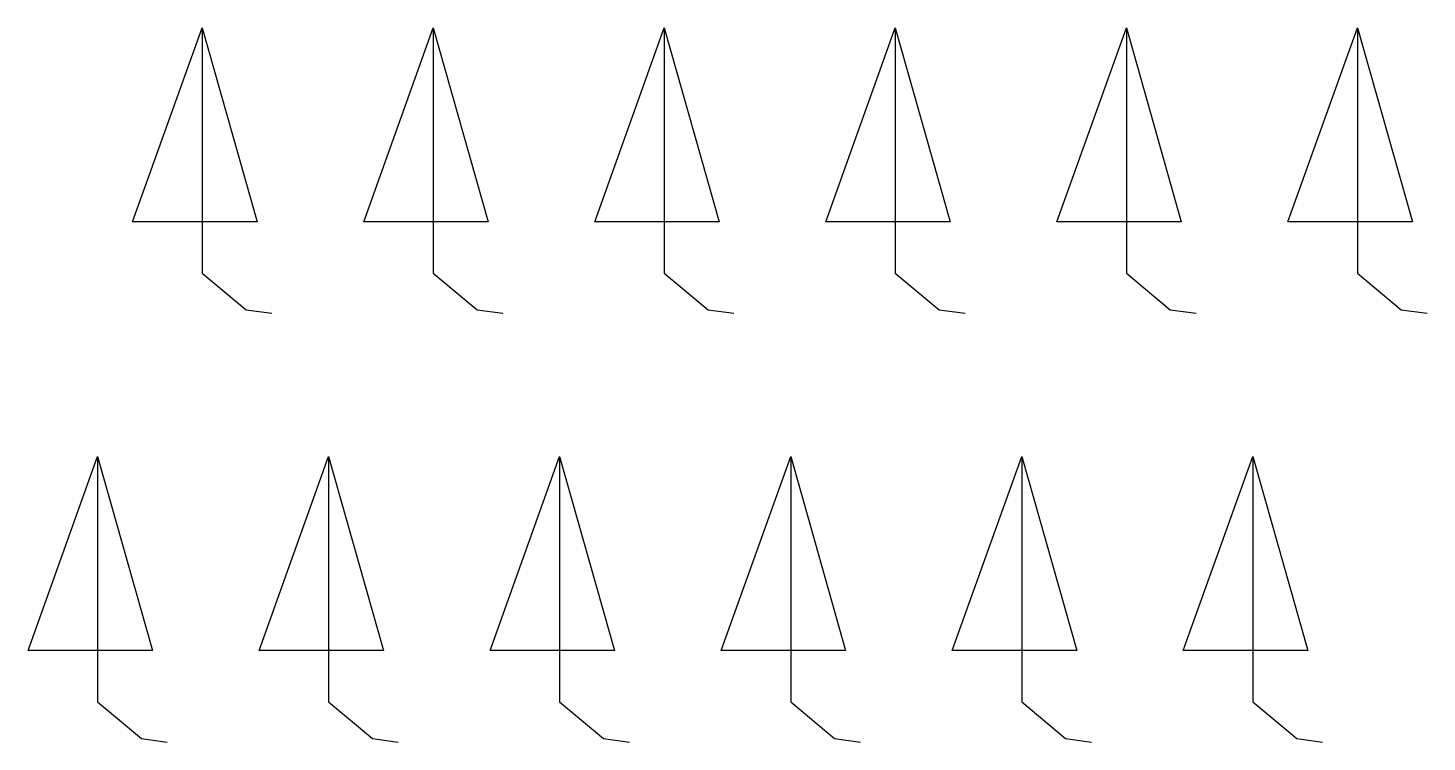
# Model space of a CAD drawing. Header units: metres. Extents: x 272.6 to 290.8, y 250.2 to 259.5.
import ezdxf

# ---------------------------------------------------------------- set-up
doc = ezdxf.new("R2010")
doc.units = ezdxf.units.M
doc.header["$MEASUREMENT"] = 0
doc.layers.get('0').update_dxf_attribs({"linetype": 'CONTINUOUS'})

msp = doc.modelspace()

# ---------------------------------------------------------------- linework, layer by layer
at = {"color": 1}
for p, q in [((273.972, 257.007), (274.876, 259.527)), ((274.876, 259.527), (275.59, 257.007)), ((276.972, 257.007), (277.876, 259.527)), ((277.876, 259.527), (278.59, 257.007)), ((279.972, 257.007), (280.876, 259.527)), ((280.876, 259.527), (281.59, 257.007)), ((282.972, 257.007), (283.876, 259.527)), ((283.876, 259.527), (284.59, 257.007)), ((285.972, 257.007), (286.876, 259.527)), ((286.876, 259.527), (287.59, 257.007)), ((288.972, 257.007), (289.876, 259.527)), ((289.876, 259.527), (290.59, 257.007)), ((274.876, 257.007), (273.972, 257.007)), ((275.59, 257.007), (274.876, 257.007)), ((277.876, 257.007), (276.972, 257.007)), ((278.59, 257.007), (277.876, 257.007)), ((280.876, 257.007), (279.972, 257.007)), ((281.59, 257.007), (280.876, 257.007)), ((283.876, 257.007), (282.972, 257.007)), ((284.59, 257.007), (283.876, 257.007)), ((286.876, 257.007), (285.972, 257.007)), ((287.59, 257.007), (286.876, 257.007)), ((289.876, 257.007), (288.972, 257.007)), ((290.59, 257.007), (289.876, 257.007)), ((272.613, 251.436), (273.517, 253.956)), ((273.517, 253.956), (274.231, 251.436)), ((275.613, 251.436), (276.517, 253.956)), ((276.517, 253.956), (277.231, 251.436)), ((278.613, 251.436), (279.517, 253.956)), ((279.517, 253.956), (280.231, 251.436)), ((281.613, 251.436), (282.517, 253.956)), ((282.517, 253.956), (283.231, 251.436)), ((284.613, 251.436), (285.517, 253.956)), ((285.517, 253.956), (286.231, 251.436)), ((287.613, 251.436), (288.517, 253.956)), ((288.517, 253.956), (289.231, 251.436)), ((273.517, 251.436), (272.613, 251.436)), ((274.231, 251.436), (273.517, 251.436)), ((276.517, 251.436), (275.613, 251.436)), ((277.231, 251.436), (276.517, 251.436)), ((279.517, 251.436), (278.613, 251.436)), ((280.231, 251.436), (279.517, 251.436)), ((282.517, 251.436), (281.613, 251.436)), ((283.231, 251.436), (282.517, 251.436)), ((285.517, 251.436), (284.613, 251.436)), ((286.231, 251.436), (285.517, 251.436)), ((288.517, 251.436), (287.613, 251.436)), ((289.231, 251.436), (288.517, 251.436))]:
    msp.add_line(p, q, dxfattribs=at)
for points in [[(274.876, 259.527), (274.876, 256.342), (275.447, 255.866), (275.781, 255.819)], [(277.876, 259.527), (277.876, 256.342), (278.447, 255.866), (278.781, 255.819)], [(280.876, 259.527), (280.876, 256.342), (281.447, 255.866), (281.781, 255.819)], [(283.876, 259.527), (283.876, 256.342), (284.447, 255.866), (284.781, 255.819)], [(286.876, 259.527), (286.876, 256.342), (287.447, 255.866), (287.781, 255.819)], [(289.876, 259.527), (289.876, 256.342), (290.447, 255.866), (290.781, 255.819)], [(273.517, 253.956), (273.517, 250.77), (274.088, 250.295), (274.422, 250.247)], [(276.517, 253.956), (276.517, 250.77), (277.088, 250.295), (277.422, 250.247)], [(279.517, 253.956), (279.517, 250.77), (280.088, 250.295), (280.422, 250.247)], [(282.517, 253.956), (282.517, 250.77), (283.088, 250.295), (283.422, 250.247)], [(285.517, 253.956), (285.517, 250.77), (286.088, 250.295), (286.422, 250.247)], [(288.517, 253.956), (288.517, 250.77), (289.088, 250.295), (289.422, 250.247)]]:
    msp.add_lwpolyline(points, dxfattribs=at)

doc.saveas('drawing.dxf')
